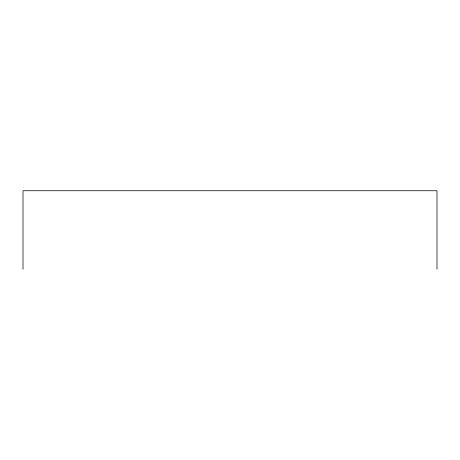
<?xml version="1.0" encoding="UTF-8"?>
<svg xmlns="http://www.w3.org/2000/svg" width="460" height="460" viewBox="0 0 460 460"><rect width="100%" height="100%" fill="white"/><g stroke="black" fill="none" stroke-linecap="round" stroke-linejoin="round"><path stroke-width="0.69" d="M437 269.261L437 190.739L23 190.739L23 269.261"/></g></svg>
